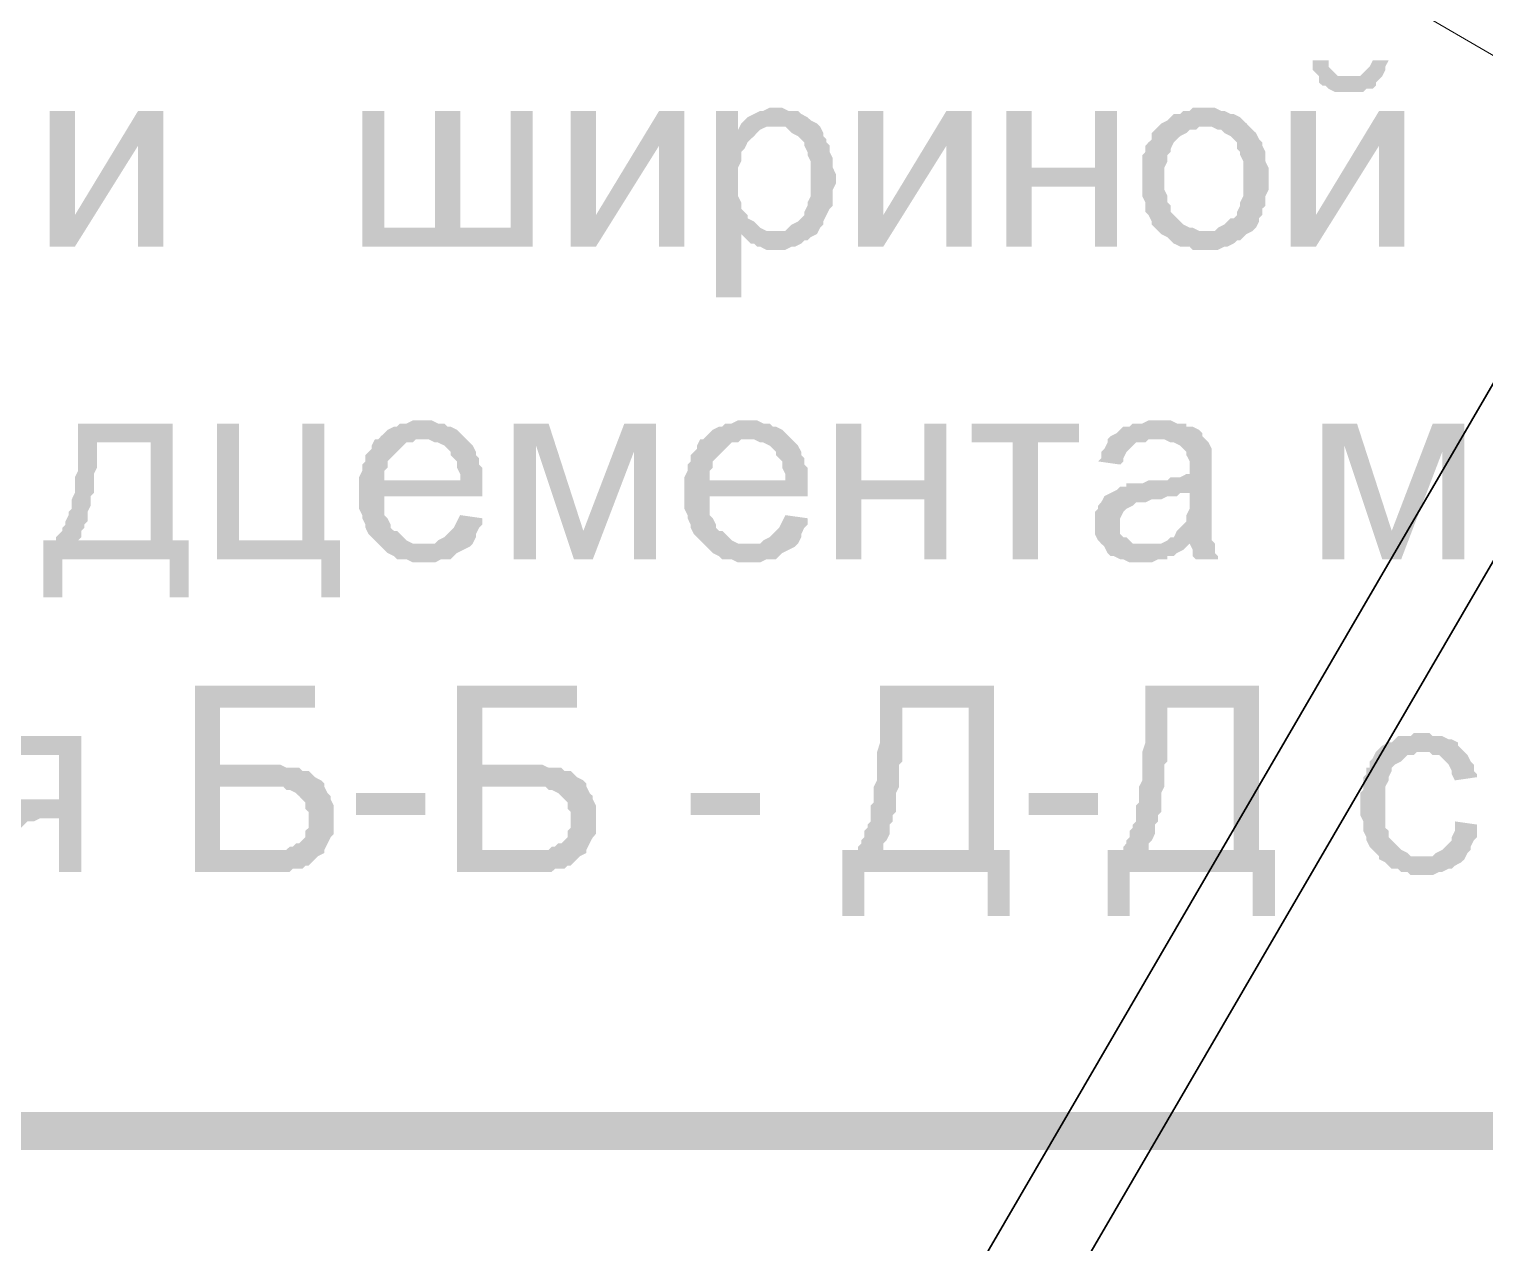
# Model space of a CAD drawing. Header units: millimetres. Extents: x -383313 to -161684, y -117025 to 99224.
# Drawn here: x -350768 to -348816, y -36229 to -34602 of the extents above; entities that cross this region are included whole.
import ezdxf

# ---------------------------------------------------------------- set-up
doc = ezdxf.new("R2010")
doc.units = ezdxf.units.MM
doc.header["$MEASUREMENT"] = 0
doc.layers.add('001__КОНСТРУКТИВ__Стены внутренние', color=7, linetype='Continuous', lineweight=30)
doc.layers.add('Чертежи_Ном._пера__1_Ном._пера__7', color=7, linetype='Continuous', lineweight=18)
doc.layers.add('PDF_Solid Fills', color=7, linetype='Continuous')

# ---------------------------------------------------------------- blocks, each defined once
blk = doc.blocks.new('A$Cf5759c35')
at = {"layer": 'PDF_Solid Fills'}
for points in [[(9435.9, -16378.8), (9414.8, -16378.8), (9414.8, -16391.5), (9419, -16395.7), (9423.2, -16399.9), (9461.3, -16399.9), (9457.1, -16399.9), (9448.6, -16399.9), (9444.4, -16395.7), (9440.2, -16391.5), (9435.9, -16387.2)], [(9516.4, -16378.8), (9495.2, -16378.8), (9491, -16387.2), (9486.7, -16391.5), (9482.5, -16395.7), (9482.5, -16395.7), (9478.3, -16399.9), (9469.8, -16399.9), (9461.3, -16399.9), (9423.2, -16399.9), (9423.2, -16408.4), (9427.5, -16412.6), (9431.7, -16412.6), (9435.9, -16416.9), (9444.4, -16421.1), (9448.6, -16421.1), (9457.1, -16421.1), (9465.6, -16421.1), (9469.8, -16421.1), (9474, -16421.1), (9482.5, -16421.1), (9486.7, -16416.9), (9495.2, -16416.9), (9499.4, -16412.6), (9499.4, -16408.4), (9503.7, -16404.2), (9507.9, -16399.9), (9512.1, -16391.5), (9512.1, -16387.2)], [(7873.8, -16446.5), (7840, -16446.5), (7755.3, -16586.2), (7721.4, -16628.5), (7755.3, -16628.5), (7840, -16493.1)], [(8170.2, -16446.5), (8140.5, -16446.5), (8140.5, -16628.5), (8271.8, -16603.1), (8170.2, -16603.1)], [(8369.1, -16446.5), (8339.5, -16446.5), (8339.5, -16603.1), (8271.8, -16603.1), (8140.5, -16628.5), (8369.1, -16628.5)], [(8271.8, -16446.5), (8237.9, -16446.5), (8237.9, -16603.1), (8170.2, -16603.1), (8271.8, -16603.1)], [(8572.3, -16446.5), (8538.5, -16446.5), (8453.8, -16586.2), (8419.9, -16628.5), (8453.8, -16628.5), (8538.5, -16493.1)], [(8644.3, -16446.5), (8614.7, -16446.5), (8614.7, -16696.3), (8648.5, -16696.3), (8648.5, -16611.6), (8690.9, -16607.4), (8686.6, -16607.4), (8682.4, -16607.4), (8673.9, -16603.1), (8669.7, -16598.9), (8665.5, -16594.7), (8657, -16590.4), (8657, -16586.2), (8652.8, -16582), (8648.5, -16577.7), (8648.5, -16569.3), (8644.3, -16560.8), (8644.3, -16556.6), (8644.3, -16548.1), (8644.3, -16539.6), (8644.3, -16535.4), (8644.3, -16526.9), (8644.3, -16522.7), (8648.5, -16514.2), (8648.5, -16505.8), (8648.5, -16501.5), (8652.8, -16497.3), (8657, -16488.8), (8661.2, -16484.6), (8665.5, -16480.4), (8669.7, -16476.1), (8673.9, -16471.9), (8644.3, -16471.9)], [(8695.1, -16442.3), (8695.1, -16442.3), (8686.6, -16442.3), (8678.2, -16446.5), (8673.9, -16446.5), (8665.5, -16450.7), (8665.5, -16450.7), (8657, -16455), (8652.8, -16459.2), (8648.5, -16463.4), (8695.1, -16467.7), (8699.3, -16467.7), (8707.8, -16467.7), (8712, -16471.9), (8716.3, -16476.1), (8724.7, -16480.4), (8729, -16484.6), (8733.2, -16488.8), (8733.2, -16493.1), (8737.4, -16501.5), (8737.4, -16505.8), (8741.7, -16514.2), (8741.7, -16518.5), (8741.7, -16526.9), (8741.7, -16535.4), (8741.7, -16539.6), (8741.7, -16548.1), (8741.7, -16556.6), (8741.7, -16560.8), (8737.4, -16569.3), (8737.4, -16573.5), (8733.2, -16582), (8733.2, -16586.2), (8729, -16590.4), (8724.7, -16594.7), (8716.3, -16598.9), (8712, -16603.1), (8707.8, -16607.4), (8699.3, -16607.4), (8690.9, -16607.4), (8648.5, -16611.6), (8648.5, -16611.6), (8657, -16620.1), (8661.2, -16624.3), (8665.5, -16624.3), (8669.7, -16628.5), (8673.9, -16628.5), (8682.4, -16632.8), (8686.6, -16632.8), (8695.1, -16632.8), (8695.1, -16632.8), (8703.6, -16632.8), (8707.8, -16632.8), (8716.3, -16628.5), (8720.5, -16628.5), (8729, -16624.3), (8733.2, -16620.1), (8737.4, -16620.1), (8741.7, -16615.8), (8750.1, -16611.6), (8754.4, -16603.1), (8758.6, -16598.9), (8758.6, -16594.7), (8762.8, -16586.2), (8762.8, -16586.2), (8767.1, -16577.7), (8771.3, -16573.5), (8771.3, -16565), (8771.3, -16556.6), (8771.3, -16552.3), (8775.5, -16543.9), (8775.5, -16535.4), (8775.5, -16535.4), (8775.5, -16531.2), (8771.3, -16522.7), (8771.3, -16514.2), (8771.3, -16510), (8767.1, -16501.5), (8767.1, -16493.1), (8762.8, -16488.8), (8762.8, -16484.6), (8758.6, -16480.4), (8758.6, -16476.1), (8754.4, -16467.7), (8750.1, -16463.4), (8741.7, -16459.2), (8737.4, -16455), (8737.4, -16455), (8729, -16450.7), (8724.7, -16446.5), (8716.3, -16446.5), (8712, -16446.5), (8703.6, -16442.3)], [(8957.6, -16446.5), (8923.7, -16446.5), (8839, -16586.2), (8805.2, -16628.5), (8839, -16628.5), (8923.7, -16493.1)], [(9038, -16446.5), (9004.1, -16446.5), (9004.1, -16628.5), (9038, -16628.5), (9038, -16548.1), (9122.7, -16548.1), (9038, -16522.7)], [(9152.3, -16446.5), (9122.7, -16446.5), (9122.7, -16522.7), (9038, -16522.7), (9122.7, -16548.1), (9122.7, -16628.5), (9152.3, -16628.5)], [(9270.8, -16442.3), (9270.8, -16442.3), (9253.9, -16442.3), (9249.7, -16446.5), (9241.2, -16446.5), (9237, -16450.7), (9228.5, -16450.7), (9224.3, -16455), (9220, -16459.2), (9211.6, -16463.4), (9211.6, -16463.4), (9207.3, -16467.7), (9270.8, -16467.7), (9270.8, -16467.7), (9279.3, -16467.7), (9287.8, -16471.9), (9292, -16471.9), (9296.2, -16476.1), (9304.7, -16480.4), (9308.9, -16484.6), (9313.2, -16488.8), (9313.2, -16497.3), (9317.4, -16501.5), (9317.4, -16505.8), (9321.6, -16514.2), (9321.6, -16522.7), (9321.6, -16526.9), (9321.6, -16535.4), (9321.6, -16539.6), (9321.6, -16548.1), (9321.6, -16556.6), (9321.6, -16560.8), (9317.4, -16569.3), (9317.4, -16573.5), (9313.2, -16582), (9313.2, -16586.2), (9308.9, -16590.4), (9304.7, -16590.4), (9300.5, -16594.7), (9296.2, -16598.9), (9287.8, -16603.1), (9283.5, -16607.4), (9275.1, -16607.4), (9270.8, -16607.4), (9207.3, -16607.4), (9211.6, -16611.6), (9220, -16615.8), (9224.3, -16620.1), (9228.5, -16624.3), (9237, -16628.5), (9241.2, -16628.5), (9249.7, -16628.5), (9253.9, -16632.8), (9262.4, -16632.8), (9270.8, -16632.8), (9275.1, -16632.8), (9279.3, -16632.8), (9287.8, -16632.8), (9296.2, -16628.5), (9300.5, -16628.5), (9308.9, -16624.3), (9313.2, -16620.1), (9317.4, -16620.1), (9321.6, -16615.8), (9325.9, -16611.6), (9334.3, -16607.4), (9338.6, -16603.1), (9342.8, -16594.7), (9342.8, -16590.4), (9342.8, -16590.4), (9347, -16586.2), (9347, -16577.7), (9351.3, -16573.5), (9351.3, -16565), (9351.3, -16560.8), (9355.5, -16552.3), (9355.5, -16543.9), (9355.5, -16535.4), (9355.5, -16531.2), (9355.5, -16522.7), (9351.3, -16514.2), (9351.3, -16505.8), (9351.3, -16501.5), (9347, -16493.1), (9347, -16488.8), (9342.8, -16484.6), (9338.6, -16476.1), (9334.3, -16471.9), (9330.1, -16467.7), (9325.9, -16463.4), (9321.6, -16459.2), (9317.4, -16455), (9308.9, -16450.7), (9304.7, -16450.7), (9296.2, -16446.5), (9292, -16446.5), (9283.5, -16442.3), (9279.3, -16442.3)], [(9537.5, -16446.5), (9503.7, -16446.5), (9419, -16586.2), (9385.1, -16628.5), (9419, -16628.5), (9503.7, -16493.1)], [(8648.5, -16463.4), (8644.3, -16471.9), (8673.9, -16471.9), (8682.4, -16467.7), (8686.6, -16467.7), (8695.1, -16467.7)], [(9207.3, -16467.7), (9203.1, -16471.9), (9198.9, -16476.1), (9198.9, -16484.6), (9194.6, -16488.8), (9190.4, -16493.1), (9190.4, -16501.5), (9186.2, -16505.8), (9186.2, -16514.2), (9186.2, -16522.7), (9186.2, -16531.2), (9186.2, -16539.6), (9186.2, -16539.6), (9186.2, -16548.1), (9186.2, -16556.6), (9186.2, -16560.8), (9190.4, -16569.3), (9190.4, -16577.7), (9190.4, -16582), (9194.6, -16586.2), (9198.9, -16594.7), (9198.9, -16598.9), (9203.1, -16603.1), (9207.3, -16607.4), (9270.8, -16607.4), (9266.6, -16607.4), (9262.4, -16607.4), (9253.9, -16603.1), (9249.7, -16603.1), (9241.2, -16598.9), (9237, -16594.7), (9232.7, -16590.4), (9232.7, -16590.4), (9228.5, -16586.2), (9224.3, -16582), (9224.3, -16573.5), (9220, -16569.3), (9220, -16560.8), (9215.8, -16552.3), (9215.8, -16548.1), (9215.8, -16539.6), (9215.8, -16535.4), (9215.8, -16526.9), (9215.8, -16522.7), (9220, -16514.2), (9220, -16505.8), (9224.3, -16501.5), (9224.3, -16497.3), (9228.5, -16488.8), (9232.7, -16484.6), (9232.7, -16484.6), (9237, -16480.4), (9245.4, -16476.1), (9249.7, -16471.9), (9258.1, -16471.9), (9262.4, -16467.7), (9270.8, -16467.7)], [(8221, -16861.4), (8221, -16861.4), (8208.3, -16861.4), (8199.8, -16865.6), (8191.3, -16865.6), (8187.1, -16869.8), (8182.9, -16869.8), (8174.4, -16874.1), (8170.2, -16878.3), (8165.9, -16882.5), (8161.7, -16886.8), (8221, -16886.8), (8225.2, -16886.8), (8229.4, -16886.8), (8237.9, -16891), (8242.1, -16891), (8250.6, -16895.2), (8254.8, -16899.5), (8259.1, -16903.7), (8259.1, -16907.9), (8263.3, -16912.2), (8267.5, -16916.4), (8267.5, -16924.9), (8271.8, -16933.3), (8271.8, -16941.8), (8170.2, -16941.8), (8301.4, -16941.8), (8301.4, -16933.3), (8301.4, -16924.9), (8297.2, -16920.6), (8297.2, -16912.2), (8292.9, -16907.9), (8292.9, -16903.7), (8288.7, -16895.2), (8284.5, -16891), (8280.2, -16886.8), (8276, -16882.5), (8271.8, -16878.3), (8267.5, -16874.1), (8259.1, -16869.8), (8254.8, -16869.8), (8250.6, -16865.6), (8242.1, -16865.6), (8233.7, -16861.4), (8229.4, -16861.4)], [(8657, -16861.4), (8657, -16861.4), (8644.3, -16861.4), (8635.8, -16865.6), (8627.4, -16865.6), (8623.1, -16869.8), (8618.9, -16869.8), (8610.4, -16874.1), (8606.2, -16878.3), (8602, -16882.5), (8597.7, -16886.8), (8657, -16886.8), (8661.2, -16886.8), (8665.5, -16886.8), (8673.9, -16891), (8678.2, -16891), (8686.6, -16895.2), (8690.9, -16899.5), (8695.1, -16903.7), (8695.1, -16907.9), (8699.3, -16912.2), (8703.6, -16916.4), (8703.6, -16924.9), (8707.8, -16933.3), (8707.8, -16941.8), (8606.2, -16941.8), (8737.4, -16941.8), (8737.4, -16933.3), (8737.4, -16924.9), (8733.2, -16920.6), (8733.2, -16912.2), (8729, -16907.9), (8729, -16903.7), (8724.7, -16895.2), (8720.5, -16891), (8716.3, -16886.8), (8712, -16882.5), (8707.8, -16878.3), (8703.6, -16874.1), (8695.1, -16869.8), (8690.9, -16869.8), (8686.6, -16865.6), (8678.2, -16865.6), (8669.7, -16861.4), (8665.5, -16861.4)], [(9211.6, -16861.4), (9211.6, -16861.4), (9194.6, -16861.4), (9186.2, -16865.6), (9181.9, -16865.6), (9173.5, -16865.6), (9169.2, -16869.8), (9160.8, -16869.8), (9156.5, -16874.1), (9152.3, -16878.3), (9143.8, -16882.5), (9139.6, -16886.8), (9203.1, -16886.8), (9207.3, -16886.8), (9215.8, -16886.8), (9224.3, -16891), (9228.5, -16891), (9237, -16895.2), (9241.2, -16899.5), (9241.2, -16899.5), (9245.4, -16903.7), (9245.4, -16907.9), (9249.7, -16916.4), (9249.7, -16924.9), (9249.7, -16924.9), (9249.7, -16933.3), (9245.4, -16933.3), (9237, -16937.6), (9232.7, -16937.6), (9224.3, -16937.6), (9220, -16941.8), (9211.6, -16941.8), (9203.1, -16941.8), (9194.6, -16941.8), (9186.2, -16946), (9177.7, -16946), (9173.5, -16946), (9165, -16946), (9165, -16950.3), (9156.5, -16950.3), (9152.3, -16954.5), (9249.7, -16958.7), (9249.7, -16967.2), (9249.7, -16971.4), (9249.7, -16979.9), (9245.4, -16988.4), (9245.4, -16992.6), (9245.4, -16996.8), (9241.2, -17001.1), (9237, -17005.3), (9232.7, -17009.5), (9228.5, -17018), (9224.3, -17018), (9220, -17022.2), (9211.6, -17026.5), (9249.7, -17026.5), (9249.7, -17026.5), (9253.9, -17034.9), (9253.9, -17043.4), (9258.1, -17047.6), (9287.8, -17047.6), (9287.8, -17043.4), (9283.5, -17039.2), (9283.5, -17030.7), (9283.5, -17026.5), (9279.3, -17022.2), (9279.3, -17018), (9279.3, -17013.8), (9279.3, -17009.5), (9279.3, -17001.1), (9279.3, -16992.6), (9279.3, -16984.1), (9279.3, -16971.4), (9279.3, -16929.1), (9279.3, -16929.1), (9279.3, -16920.6), (9279.3, -16912.2), (9279.3, -16907.9), (9279.3, -16903.7), (9279.3, -16899.5), (9275.1, -16891), (9270.8, -16886.8), (9266.6, -16882.5), (9266.6, -16878.3), (9262.4, -16874.1), (9253.9, -16869.8), (9245.4, -16869.8), (9245.4, -16865.6), (9237, -16865.6), (9232.7, -16865.6), (9224.3, -16861.4), (9215.8, -16861.4)], [(7886.5, -16865.6), (7759.5, -16865.6), (7759.5, -16891), (7856.9, -16891), (7856.9, -17022.2), (7759.5, -17022.2), (7729.9, -17022.2), (7713, -17022.2), (7713, -17098.4), (7738.4, -17098.4), (7738.4, -17047.6), (7882.3, -17047.6), (7907.7, -17022.2), (7886.5, -17022.2)], [(7975.4, -16865.6), (7945.8, -16865.6), (7945.8, -17047.6), (8085.5, -17047.6), (8085.5, -17098.4), (8110.9, -17098.4), (8110.9, -17022.2), (8089.7, -17022.2), (7975.4, -17022.2)], [(8089.7, -16865.6), (8060.1, -16865.6), (8060.1, -17022.2), (7975.4, -17022.2), (8089.7, -17022.2)], [(8390.3, -16865.6), (8343.7, -16865.6), (8343.7, -17047.6), (8373.4, -17047.6), (8373.4, -16895.2)], [(8534.2, -16865.6), (8491.9, -16865.6), (8436.9, -17009.5), (8424.2, -17047.6), (8449.6, -17047.6), (8504.6, -16903.7)], [(8809.4, -16865.6), (8775.5, -16865.6), (8775.5, -17047.6), (8809.4, -17047.6), (8809.4, -16967.2), (8894.1, -16967.2), (8809.4, -16941.8)], [(8923.7, -16865.6), (8894.1, -16865.6), (8894.1, -16941.8), (8809.4, -16941.8), (8894.1, -16967.2), (8894.1, -17047.6), (8923.7, -17047.6)], [(9101.5, -16865.6), (8957.6, -16865.6), (8957.6, -16891), (9012.6, -16891), (9012.6, -17047.6), (9046.5, -17047.6), (9046.5, -16891), (9101.5, -16891)], [(9474, -16865.6), (9427.5, -16865.6), (9427.5, -17047.6), (9457.1, -17047.6), (9457.1, -16895.2)], [(9618, -16865.6), (9575.6, -16865.6), (9520.6, -17009.5), (9507.9, -17047.6), (9533.3, -17047.6), (9588.3, -16903.7)], [(7759.5, -16891), (7759.5, -16929.1), (7755.3, -16937.6), (7755.3, -16958.7), (7751.1, -16967.2), (7751.1, -16971.4), (7751.1, -16979.9), (7746.8, -16984.1), (7746.8, -16988.4), (7742.6, -16996.8), (7742.6, -17001.1), (7738.4, -17005.3), (7738.4, -17009.5), (7734.1, -17013.8), (7729.9, -17018), (7729.9, -17022.2), (7759.5, -17022.2), (7759.5, -17022.2), (7763.8, -17018), (7763.8, -17009.5), (7768, -17005.3), (7768, -17001.1), (7772.2, -16996.8), (7772.2, -16988.4), (7772.2, -16984.1), (7776.5, -16975.7), (7776.5, -16971.4), (7776.5, -16963), (7780.7, -16958.7), (7780.7, -16950.3), (7780.7, -16941.8), (7780.7, -16933.3), (7784.9, -16924.9), (7784.9, -16916.4), (7784.9, -16907.9), (7784.9, -16899.5), (7784.9, -16891), (7856.9, -16891)], [(8161.7, -16886.8), (8157.5, -16886.8), (8153.2, -16895.2), (8153.2, -16899.5), (8149, -16903.7), (8144.8, -16907.9), (8144.8, -16916.4), (8140.5, -16920.6), (8140.5, -16929.1), (8136.3, -16937.6), (8136.3, -16941.8), (8136.3, -16950.3), (8136.3, -16958.7), (8136.3, -16967.2), (8136.3, -16971.4), (8136.3, -16979.9), (8140.5, -16988.4), (8140.5, -16992.6), (8144.8, -17001.1), (8144.8, -17005.3), (8149, -17013.8), (8153.2, -17018), (8157.5, -17022.2), (8161.7, -17026.5), (8221, -17026.5), (8221, -17026.5), (8212.5, -17026.5), (8208.3, -17026.5), (8199.8, -17022.2), (8195.6, -17018), (8191.3, -17013.8), (8187.1, -17009.5), (8182.9, -17009.5), (8178.6, -17005.3), (8178.6, -17001.1), (8174.4, -16992.6), (8170.2, -16988.4), (8170.2, -16979.9), (8170.2, -16971.4), (8170.2, -16963), (8301.4, -16963), (8301.4, -16963), (8301.4, -16958.7), (8301.4, -16950.3), (8301.4, -16941.8), (8170.2, -16941.8), (8170.2, -16937.6), (8170.2, -16929.1), (8174.4, -16924.9), (8174.4, -16916.4), (8178.6, -16912.2), (8182.9, -16907.9), (8187.1, -16903.7), (8191.3, -16899.5), (8195.6, -16895.2), (8199.8, -16891), (8208.3, -16891), (8212.5, -16886.8), (8221, -16886.8)], [(8597.7, -16886.8), (8593.5, -16886.8), (8589.3, -16895.2), (8589.3, -16899.5), (8585, -16903.7), (8580.8, -16907.9), (8580.8, -16916.4), (8576.6, -16920.6), (8576.6, -16929.1), (8572.3, -16937.6), (8572.3, -16941.8), (8572.3, -16950.3), (8572.3, -16958.7), (8572.3, -16967.2), (8572.3, -16971.4), (8572.3, -16979.9), (8576.6, -16988.4), (8576.6, -16992.6), (8580.8, -17001.1), (8580.8, -17005.3), (8585, -17013.8), (8589.3, -17018), (8593.5, -17022.2), (8597.7, -17026.5), (8657, -17026.5), (8657, -17026.5), (8648.5, -17026.5), (8644.3, -17026.5), (8635.8, -17022.2), (8631.6, -17018), (8627.4, -17013.8), (8623.1, -17009.5), (8618.9, -17009.5), (8614.7, -17005.3), (8614.7, -17001.1), (8610.4, -16992.6), (8606.2, -16988.4), (8606.2, -16979.9), (8606.2, -16971.4), (8606.2, -16963), (8737.4, -16963), (8737.4, -16963), (8737.4, -16958.7), (8737.4, -16950.3), (8737.4, -16941.8), (8606.2, -16941.8), (8606.2, -16937.6), (8606.2, -16929.1), (8610.4, -16924.9), (8610.4, -16916.4), (8614.7, -16912.2), (8618.9, -16907.9), (8623.1, -16903.7), (8627.4, -16899.5), (8631.6, -16895.2), (8635.8, -16891), (8644.3, -16891), (8648.5, -16886.8), (8657, -16886.8)], [(9139.6, -16886.8), (9139.6, -16891), (9135.4, -16899.5), (9131.1, -16903.7), (9131.1, -16912.2), (9126.9, -16916.4), (9156.5, -16920.6), (9160.8, -16916.4), (9160.8, -16912.2), (9165, -16903.7), (9169.2, -16899.5), (9173.5, -16895.2), (9177.7, -16891), (9181.9, -16891), (9190.4, -16891), (9194.6, -16886.8), (9203.1, -16886.8)], [(9152.3, -16954.5), (9143.8, -16958.7), (9143.8, -16958.7), (9135.4, -16963), (9131.1, -16971.4), (9126.9, -16975.7), (9126.9, -16979.9), (9122.7, -16984.1), (9122.7, -16992.6), (9122.7, -17001.1), (9122.7, -17001.1), (9122.7, -17009.5), (9122.7, -17013.8), (9126.9, -17022.2), (9131.1, -17026.5), (9135.4, -17030.7), (9139.6, -17039.2), (9139.6, -17039.2), (9143.8, -17043.4), (9148.1, -17043.4), (9156.5, -17047.6), (9160.8, -17047.6), (9169.2, -17051.9), (9177.7, -17051.9), (9186.2, -17051.9), (9190.4, -17051.9), (9198.9, -17051.9), (9207.3, -17047.6), (9211.6, -17047.6), (9220, -17047.6), (9220, -17043.4), (9228.5, -17043.4), (9232.7, -17039.2), (9241.2, -17034.9), (9245.4, -17030.7), (9190.4, -17026.5), (9190.4, -17026.5), (9181.9, -17026.5), (9173.5, -17026.5), (9169.2, -17022.2), (9165, -17018), (9160.8, -17018), (9156.5, -17013.8), (9156.5, -17005.3), (9156.5, -17001.1), (9156.5, -16996.8), (9156.5, -16992.6), (9160.8, -16984.1), (9160.8, -16984.1), (9165, -16979.9), (9173.5, -16975.7), (9177.7, -16971.4), (9181.9, -16971.4), (9190.4, -16971.4), (9198.9, -16967.2), (9203.1, -16967.2), (9211.6, -16967.2), (9220, -16963), (9224.3, -16963), (9232.7, -16963), (9237, -16958.7), (9245.4, -16958.7), (9249.7, -16958.7)], [(8271.8, -16988.4), (8271.8, -16988.4), (8267.5, -16996.8), (8263.3, -17005.3), (8259.1, -17009.5), (8254.8, -17013.8), (8250.6, -17018), (8250.6, -17018), (8242.1, -17022.2), (8237.9, -17026.5), (8229.4, -17026.5), (8221, -17026.5), (8161.7, -17026.5), (8161.7, -17026.5), (8165.9, -17030.7), (8170.2, -17034.9), (8174.4, -17039.2), (8182.9, -17043.4), (8187.1, -17047.6), (8195.6, -17047.6), (8199.8, -17047.6), (8208.3, -17051.9), (8216.7, -17051.9), (8221, -17051.9), (8221, -17051.9), (8229.4, -17051.9), (8237.9, -17051.9), (8246.4, -17047.6), (8250.6, -17047.6), (8259.1, -17047.6), (8263.3, -17043.4), (8267.5, -17039.2), (8276, -17034.9), (8276, -17034.9), (8284.5, -17030.7), (8288.7, -17026.5), (8292.9, -17018), (8292.9, -17013.8), (8297.2, -17005.3), (8301.4, -17001.1), (8301.4, -16992.6)], [(8707.8, -16988.4), (8707.8, -16988.4), (8703.6, -16996.8), (8699.3, -17005.3), (8695.1, -17009.5), (8690.9, -17013.8), (8686.6, -17018), (8686.6, -17018), (8678.2, -17022.2), (8673.9, -17026.5), (8665.5, -17026.5), (8657, -17026.5), (8597.7, -17026.5), (8597.7, -17026.5), (8602, -17030.7), (8606.2, -17034.9), (8610.4, -17039.2), (8618.9, -17043.4), (8623.1, -17047.6), (8631.6, -17047.6), (8635.8, -17047.6), (8644.3, -17051.9), (8652.8, -17051.9), (8657, -17051.9), (8657, -17051.9), (8665.5, -17051.9), (8673.9, -17051.9), (8682.4, -17047.6), (8686.6, -17047.6), (8695.1, -17047.6), (8699.3, -17043.4), (8703.6, -17039.2), (8712, -17034.9), (8712, -17034.9), (8720.5, -17030.7), (8724.7, -17026.5), (8729, -17018), (8729, -17013.8), (8733.2, -17005.3), (8737.4, -17001.1), (8737.4, -16992.6)], [(8077, -17217), (7916.2, -17217), (7916.2, -17466.7), (8043.2, -17466.7), (8047.4, -17462.5), (8055.9, -17462.5), (8060.1, -17462.5), (8064.3, -17458.3), (8068.6, -17458.3), (8072.8, -17454), (8077, -17449.8), (8081.3, -17445.6), (8089.7, -17441.3), (7950, -17437.1), (7950, -17352.4), (7992.4, -17352.4), (8089.7, -17348.2), (8085.5, -17344), (8077, -17339.7), (8072.8, -17335.5), (8068.6, -17331.3), (8060.1, -17331.3), (8055.9, -17327), (8051.6, -17327), (8043.2, -17327), (8038.9, -17327), (8030.5, -17322.8), (8022, -17322.8), (8017.8, -17322.8), (8009.3, -17322.8), (7950, -17322.8), (7950, -17246.6), (8077, -17246.6)], [(8428.4, -17217), (8267.5, -17217), (8267.5, -17466.7), (8394.5, -17466.7), (8398.8, -17462.5), (8407.2, -17462.5), (8411.5, -17462.5), (8415.7, -17458.3), (8419.9, -17458.3), (8424.2, -17454), (8428.4, -17449.8), (8432.6, -17445.6), (8441.1, -17441.3), (8301.4, -17437.1), (8301.4, -17352.4), (8343.7, -17352.4), (8441.1, -17348.2), (8436.9, -17344), (8428.4, -17339.7), (8424.2, -17335.5), (8419.9, -17331.3), (8411.5, -17331.3), (8407.2, -17327), (8403, -17327), (8394.5, -17327), (8390.3, -17327), (8381.8, -17322.8), (8373.4, -17322.8), (8369.1, -17322.8), (8360.7, -17322.8), (8301.4, -17322.8), (8301.4, -17246.6), (8428.4, -17246.6)], [(8987.2, -17217), (8953.3, -17246.6), (8953.3, -17437.1), (8784, -17437.1), (8784, -17526), (8813.6, -17526), (8813.6, -17466.7), (8978.7, -17466.7), (9008.4, -17437.1), (8987.2, -17437.1)], [(8987.2, -17217), (8834.8, -17217), (8834.8, -17255.1), (8834.8, -17255.1), (8834.8, -17267.8), (8834.8, -17276.2), (8834.8, -17284.7), (8834.8, -17293.2), (8830.6, -17305.9), (8830.6, -17314.3), (8830.6, -17322.8), (8830.6, -17331.3), (8830.6, -17335.5), (8830.6, -17344), (8826.3, -17352.4), (8826.3, -17360.9), (8826.3, -17365.1), (8826.3, -17373.6), (8822.1, -17377.8), (8822.1, -17386.3), (8822.1, -17390.5), (8822.1, -17399), (8817.9, -17403.2), (8817.9, -17407.5), (8813.6, -17411.7), (8813.6, -17415.9), (8813.6, -17420.2), (8809.4, -17424.4), (8809.4, -17428.6), (8805.2, -17432.9), (8805.2, -17437.1), (8839, -17437.1), (8839, -17432.9), (8839, -17428.6), (8843.3, -17424.4), (8847.5, -17415.9), (8847.5, -17411.7), (8847.5, -17403.2), (8851.7, -17399), (8851.7, -17390.5), (8856, -17386.3), (8856, -17377.8), (8856, -17369.4), (8856, -17360.9), (8860.2, -17352.4), (8860.2, -17348.2), (8860.2, -17339.7), (8860.2, -17331.3), (8860.2, -17322.8), (8864.4, -17318.6), (8864.4, -17310.1), (8864.4, -17301.6), (8864.4, -17293.2), (8864.4, -17288.9), (8864.4, -17280.5), (8864.4, -17276.2), (8864.4, -17267.8), (8864.4, -17263.5), (8864.4, -17259.3), (8864.4, -17246.6), (8953.3, -17246.6)], [(9342.8, -17217), (9308.9, -17246.6), (9308.9, -17437.1), (9139.6, -17437.1), (9139.6, -17526), (9169.2, -17526), (9169.2, -17466.7), (9334.3, -17466.7), (9364, -17437.1), (9342.8, -17437.1)], [(9342.8, -17217), (9190.4, -17217), (9190.4, -17255.1), (9190.4, -17255.1), (9190.4, -17267.8), (9190.4, -17276.2), (9190.4, -17284.7), (9190.4, -17293.2), (9186.2, -17305.9), (9186.2, -17314.3), (9186.2, -17322.8), (9186.2, -17331.3), (9186.2, -17335.5), (9186.2, -17344), (9181.9, -17352.4), (9181.9, -17360.9), (9181.9, -17365.1), (9181.9, -17373.6), (9177.7, -17377.8), (9177.7, -17386.3), (9177.7, -17390.5), (9177.7, -17399), (9173.5, -17403.2), (9173.5, -17407.5), (9169.2, -17411.7), (9169.2, -17415.9), (9169.2, -17420.2), (9165, -17424.4), (9165, -17428.6), (9160.8, -17432.9), (9160.8, -17437.1), (9194.6, -17437.1), (9194.6, -17432.9), (9194.6, -17428.6), (9198.9, -17424.4), (9203.1, -17415.9), (9203.1, -17411.7), (9203.1, -17403.2), (9207.3, -17399), (9207.3, -17390.5), (9211.6, -17386.3), (9211.6, -17377.8), (9211.6, -17369.4), (9211.6, -17360.9), (9215.8, -17352.4), (9215.8, -17348.2), (9215.8, -17339.7), (9215.8, -17331.3), (9215.8, -17322.8), (9220, -17318.6), (9220, -17310.1), (9220, -17301.6), (9220, -17293.2), (9220, -17288.9), (9220, -17280.5), (9220, -17276.2), (9220, -17267.8), (9220, -17263.5), (9220, -17259.3), (9220, -17246.6), (9308.9, -17246.6)], [(7763.8, -17284.7), (7666.4, -17284.7), (7662.2, -17288.9), (7649.5, -17288.9), (7641, -17293.2), (7636.8, -17297.4), (7632.5, -17301.6), (7632.5, -17301.6), (7624.1, -17305.9), (7734.1, -17310.1), (7734.1, -17369.4), (7700.3, -17369.4), (7628.3, -17373.6), (7628.3, -17377.8), (7636.8, -17382.1), (7641, -17382.1), (7645.2, -17386.3), (7653.7, -17390.5), (7657.9, -17390.5), (7666.4, -17394.8), (7662.2, -17394.8), (7734.1, -17394.8), (7734.1, -17466.7), (7763.8, -17466.7)], [(9562.9, -17280.5), (9550.2, -17280.5), (9546, -17284.7), (9529.1, -17284.7), (9524.8, -17288.9), (9520.6, -17293.2), (9516.4, -17293.2), (9507.9, -17297.4), (9503.7, -17301.6), (9499.4, -17305.9), (9495.2, -17314.3), (9491, -17318.6), (9491, -17327), (9486.7, -17327), (9486.7, -17335.5), (9482.5, -17339.7), (9482.5, -17348.2), (9482.5, -17356.7), (9478.3, -17360.9), (9478.3, -17369.4), (9478.3, -17377.8), (9478.3, -17386.3), (9478.3, -17390.5), (9482.5, -17399), (9482.5, -17407.5), (9482.5, -17411.7), (9486.7, -17420.2), (9486.7, -17424.4), (9491, -17432.9), (9495.2, -17437.1), (9499.4, -17441.3), (9503.7, -17445.6), (9562.9, -17445.6), (9558.7, -17445.6), (9554.5, -17445.6), (9546, -17445.6), (9541.8, -17441.3), (9533.3, -17437.1), (9529.1, -17432.9), (9524.8, -17428.6), (9524.8, -17428.6), (9520.6, -17424.4), (9516.4, -17420.2), (9516.4, -17411.7), (9512.1, -17407.5), (9512.1, -17399), (9512.1, -17394.8), (9512.1, -17386.3), (9512.1, -17377.8), (9512.1, -17373.6), (9512.1, -17365.1), (9512.1, -17356.7), (9512.1, -17352.4), (9516.4, -17344), (9516.4, -17339.7), (9520.6, -17331.3), (9520.6, -17327), (9524.8, -17322.8), (9524.8, -17322.8), (9533.3, -17318.6), (9537.5, -17314.3), (9541.8, -17310.1), (9550.2, -17310.1), (9554.5, -17305.9), (9562.9, -17305.9), (9618, -17305.9), (9613.7, -17301.6), (9609.5, -17297.4), (9609.5, -17293.2), (9601, -17288.9), (9596.8, -17288.9), (9588.3, -17284.7), (9584.1, -17284.7), (9575.6, -17284.7), (9571.4, -17280.5)], [(7624.1, -17305.9), (7624.1, -17314.3), (7619.8, -17318.6), (7615.6, -17322.8), (7615.6, -17331.3), (7615.6, -17339.7), (7615.6, -17344), (7615.6, -17348.2), (7619.8, -17356.7), (7619.8, -17360.9), (7624.1, -17369.4), (7628.3, -17373.6), (7700.3, -17369.4), (7700.3, -17369.4), (7687.6, -17369.4), (7683.3, -17369.4), (7674.9, -17369.4), (7666.4, -17369.4), (7662.2, -17365.1), (7657.9, -17365.1), (7657.9, -17360.9), (7653.7, -17356.7), (7649.5, -17352.4), (7649.5, -17348.2), (7645.2, -17339.7), (7645.2, -17339.7), (7649.5, -17331.3), (7649.5, -17327), (7653.7, -17318.6), (7657.9, -17318.6), (7662.2, -17314.3), (7666.4, -17314.3), (7670.6, -17310.1), (7679.1, -17310.1), (7691.8, -17310.1), (7734.1, -17310.1)], [(9618, -17305.9), (9562.9, -17305.9), (9571.4, -17305.9), (9575.6, -17310.1), (9584.1, -17310.1), (9588.3, -17314.3), (9592.6, -17318.6), (9596.8, -17322.8), (9601, -17331.3), (9601, -17335.5), (9605.3, -17344), (9634.9, -17339.7), (9634.9, -17335.5), (9630.7, -17331.3), (9630.7, -17322.8), (9626.4, -17318.6), (9622.2, -17310.1)], [(8089.7, -17348.2), (7992.4, -17352.4), (8034.7, -17352.4), (8038.9, -17356.7), (8043.2, -17356.7), (8051.6, -17360.9), (8055.9, -17365.1), (8060.1, -17369.4), (8060.1, -17369.4), (8064.3, -17373.6), (8064.3, -17382.1), (8068.6, -17386.3), (8068.6, -17394.8), (8068.6, -17399), (8068.6, -17407.5), (8064.3, -17411.7), (8064.3, -17420.2), (8060.1, -17424.4), (8055.9, -17428.6), (8051.6, -17428.6), (8047.4, -17432.9), (8043.2, -17432.9), (8038.9, -17437.1), (8030.5, -17437.1), (8022, -17437.1), (8013.5, -17437.1), (7950, -17437.1), (8089.7, -17441.3), (8089.7, -17437.1), (8094, -17428.6), (8094, -17428.6), (8098.2, -17420.2), (8102.4, -17415.9), (8102.4, -17407.5), (8102.4, -17403.2), (8102.4, -17394.8), (8102.4, -17390.5), (8102.4, -17386.3), (8102.4, -17377.8), (8098.2, -17369.4), (8098.2, -17365.1), (8094, -17360.9), (8089.7, -17352.4)], [(8441.1, -17348.2), (8343.7, -17352.4), (8386.1, -17352.4), (8390.3, -17356.7), (8394.5, -17356.7), (8403, -17360.9), (8407.2, -17365.1), (8411.5, -17369.4), (8411.5, -17369.4), (8415.7, -17373.6), (8415.7, -17382.1), (8419.9, -17386.3), (8419.9, -17394.8), (8419.9, -17399), (8419.9, -17407.5), (8415.7, -17411.7), (8415.7, -17420.2), (8411.5, -17424.4), (8407.2, -17428.6), (8403, -17428.6), (8398.8, -17432.9), (8394.5, -17432.9), (8390.3, -17437.1), (8381.8, -17437.1), (8373.4, -17437.1), (8364.9, -17437.1), (8301.4, -17437.1), (8441.1, -17441.3), (8441.1, -17437.1), (8445.3, -17428.6), (8445.3, -17428.6), (8449.6, -17420.2), (8453.8, -17415.9), (8453.8, -17407.5), (8453.8, -17403.2), (8453.8, -17394.8), (8453.8, -17390.5), (8453.8, -17386.3), (8453.8, -17377.8), (8449.6, -17369.4), (8449.6, -17365.1), (8445.3, -17360.9), (8441.1, -17352.4)], [(7662.2, -17394.8), (7657.9, -17394.8), (7653.7, -17399), (7645.2, -17403.2), (7641, -17411.7), (7636.8, -17415.9), (7602.9, -17466.7), (7641, -17466.7), (7670.6, -17428.6), (7670.6, -17424.4), (7674.9, -17415.9), (7679.1, -17411.7), (7683.3, -17407.5), (7687.6, -17403.2), (7691.8, -17399), (7696, -17399), (7700.3, -17399), (7708.7, -17394.8), (7717.2, -17394.8), (7734.1, -17394.8)], [(9605.3, -17399), (9605.3, -17411.7), (9601, -17420.2), (9601, -17424.4), (9596.8, -17428.6), (9592.6, -17432.9), (9588.3, -17437.1), (9579.9, -17441.3), (9575.6, -17445.6), (9567.2, -17445.6), (9562.9, -17445.6), (9503.7, -17445.6), (9503.7, -17449.8), (9512.1, -17454), (9516.4, -17458.3), (9520.6, -17462.5), (9529.1, -17462.5), (9533.3, -17466.7), (9541.8, -17466.7), (9546, -17471), (9554.5, -17471), (9562.9, -17471), (9567.2, -17471), (9575.6, -17471), (9584.1, -17466.7), (9588.3, -17466.7), (9596.8, -17462.5), (9601, -17462.5), (9605.3, -17458.3), (9613.7, -17454), (9613.7, -17454), (9618, -17449.8), (9622.2, -17441.3), (9626.4, -17437.1), (9626.4, -17432.9), (9630.7, -17424.4), (9634.9, -17420.2), (9634.9, -17411.7), (9634.9, -17403.2)]]:
    blk.add_hatch(color=8, dxfattribs=at).paths.add_polyline_path(points)
at = {"layer": 'PDF_Solid Fills', "color": 8, "lineweight": 13}
for points in [[(7755.3, -16446.5), (7721.4, -16446.5), (7755.3, -16586.2), (7721.4, -16628.5)], [(7873.8, -16446.5), (7840, -16493.1), (7873.8, -16628.5), (7840, -16628.5)], [(8453.8, -16446.5), (8419.9, -16446.5), (8453.8, -16586.2), (8419.9, -16628.5)], [(8572.3, -16446.5), (8538.5, -16493.1), (8572.3, -16628.5), (8538.5, -16628.5)], [(8839, -16446.5), (8805.2, -16446.5), (8839, -16586.2), (8805.2, -16628.5)], [(8957.6, -16446.5), (8923.7, -16493.1), (8957.6, -16628.5), (8923.7, -16628.5)], [(9419, -16446.5), (9385.1, -16446.5), (9419, -16586.2), (9385.1, -16628.5)], [(9537.5, -16446.5), (9503.7, -16493.1), (9537.5, -16628.5), (9503.7, -16628.5)], [(8390.3, -16865.6), (8373.4, -16895.2), (8436.9, -17009.5), (8424.2, -17047.6)], [(8534.2, -16865.6), (8504.6, -16903.7), (8534.2, -17047.6), (8504.6, -17047.6)], [(9474, -16865.6), (9457.1, -16895.2), (9520.6, -17009.5), (9507.9, -17047.6)], [(9618, -16865.6), (9588.3, -16903.7), (9618, -17047.6), (9588.3, -17047.6)], [(7907.7, -17022.2), (7882.3, -17047.6), (7907.7, -17098.4), (7882.3, -17098.4)], [(9211.6, -17026.5), (9190.4, -17026.5), (9249.7, -17026.5), (9245.4, -17030.7)], [(8132.1, -17390.5), (8132.1, -17360.9), (8225.2, -17390.5), (8225.2, -17360.9)], [(8580.8, -17390.5), (8580.8, -17360.9), (8673.9, -17390.5), (8673.9, -17360.9)], [(9033.8, -17390.5), (9033.8, -17360.9), (9126.9, -17390.5), (9126.9, -17360.9)], [(9008.4, -17437.1), (8978.7, -17466.7), (9008.4, -17526), (8978.7, -17526)], [(9364, -17437.1), (9334.3, -17466.7), (9364, -17526), (9334.3, -17526)], [(43421.1, -17839.3), (43370.3, -17788.5), (-13525.5, -17839.3)], [(43370.3, -17788.5), (-13525.5, -17839.3), (-13474.7, -17788.5)]]:
    blk.add_solid(points, dxfattribs=at)

msp = doc.modelspace()

# ---------------------------------------------------------------- linework, layer by layer
at = {"layer": '001__КОНСТРУКТИВ__Стены внутренние', "lineweight": 30, "ltscale": 100}
for p, q in [((-357943.80365, -50770.50862), (-348614.08775, -34747.96838)), ((-359629.77852, -53904.42073), (-348509.62784, -34807.04804))]:
    msp.add_line(p, q, dxfattribs=at)
at = {"layer": 'Чертежи_Ном._пера__1_Ном._пера__7', "color": 7, "linetype": 'Continuous', "lineweight": 18}
msp.add_line((-350548.38656, -33621.45934), (-348461.71929, -34837.53656), dxfattribs=at)

# ---------------------------------------------------------------- block references
at = {"ltscale": 100}
msp.add_blockref('A$Cf5759c35', (-358461.97282, -18264.93104), dxfattribs=at)

doc.saveas('drawing.dxf')
